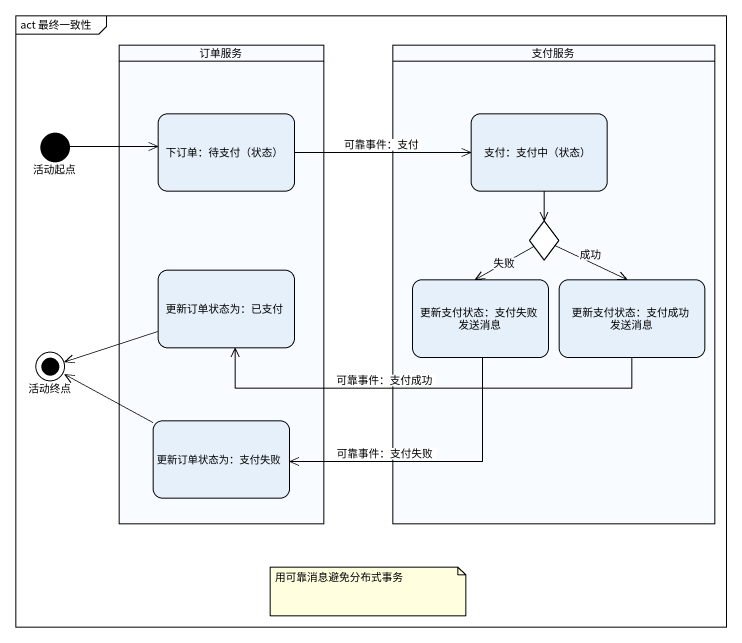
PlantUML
@startuml
mainframe act 最终一致性
hide empty description
state 订单服务 <<partition>> {
  state "下订单：待支付（状态）" as 下订单_待支付_状态
  state "更新订单状态为：已支付" as 更新订单状态为_已支付
  state "更新订单状态为：支付失败" as 更新订单状态为_支付失败
}
state 支付服务 <<partition>> {
  state "支付：支付中（状态）" as 支付_支付中_状态
  state choice1 <<choice>>
  state "更新支付状态：支付失败 发送消息" as 更新支付状态_支付失败_发送消息
  state "更新支付状态：支付成功 发送消息" as 更新支付状态_支付成功_发送消息
}
state 活动起点 <<start>>
state 活动终点 <<end>>
活动起点 -right-> 下订单_待支付_状态
下订单_待支付_状态 -right-> 支付_支付中_状态 : 可靠事件：支付
支付_支付中_状态 --> choice1
choice1 --> 更新支付状态_支付失败_发送消息 : 失败
choice1 --> 更新支付状态_支付成功_发送消息 : 成功
更新订单状态为_已支付 -left-> 活动终点
更新支付状态_支付失败_发送消息 -left-> 更新订单状态为_支付失败 : 可靠事件：支付失败
更新支付状态_支付成功_发送消息 -left-> 更新订单状态为_已支付 : 可靠事件：支付成功
更新订单状态为_支付失败 -left-> 活动终点
note as N1
  用可靠消息避免分布式事务
end note
@enduml
